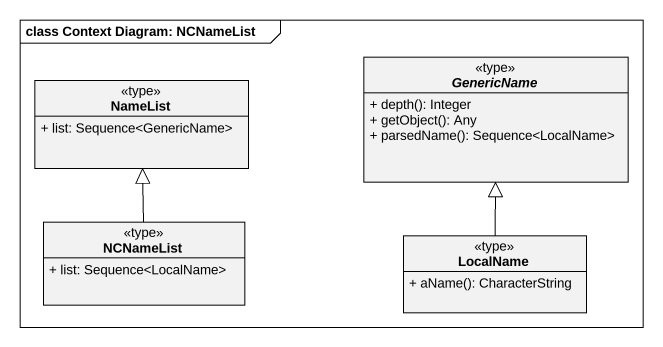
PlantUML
@startuml
mainframe class Context Diagram: NCNameList
hide circle
hide empty members
skinparam classAttributeIconSize 0
abstract class GenericName <<type>> {
  + depth(): Integer
  + getObject(): Any
  + parsedName(): Sequence<LocalName>
}
class NameList <<type>> {
  + list: Sequence<GenericName>
}
class NCNameList <<type>> {
  + list: Sequence<LocalName>
}
class LocalName <<type>> {
  + aName(): CharacterString
}
NCNameList -up-|> NameList
LocalName -up-|> GenericName
@enduml
